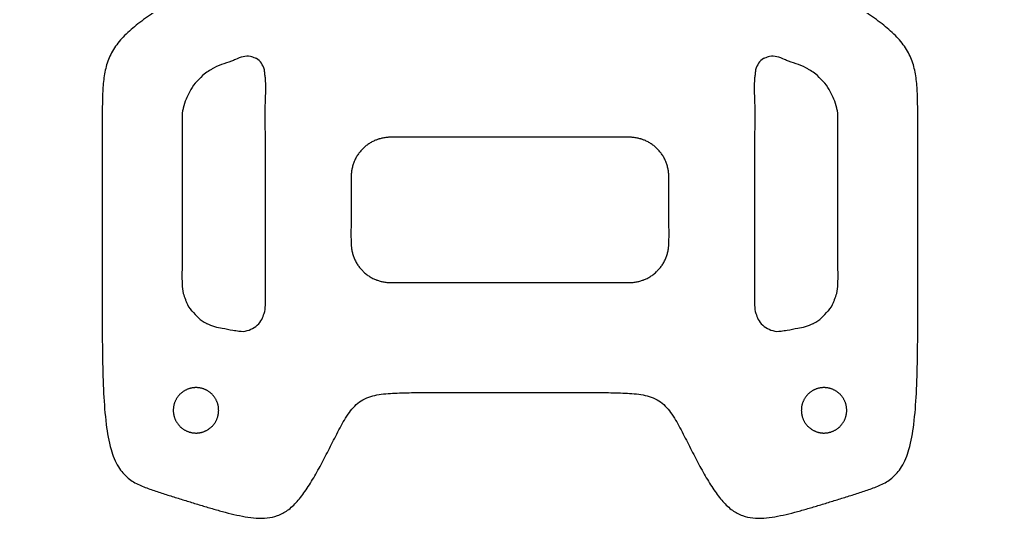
# Model space of a CAD drawing. Header units: millimetres. Extents: x -22 to 22, y -61 to 61.
# Drawn here: x -21.61 to 21.61, y -61.38 to -39.41 of the extents above; entities that cross this region are included whole.
import ezdxf

# ---------------------------------------------------------------- set-up
doc = ezdxf.new("R2010")
doc.units = ezdxf.units.MM
doc.layers.get('0').update_dxf_attribs({"linetype": 'CONTINUOUS'})

msp = doc.modelspace()

# ---------------------------------------------------------------- linework, layer by layer
for points, knots in [([(-12.402, 61.342), (-12.584, 61.345), (-12.857, 61.348), (-13.222, 61.353), (-13.495, 61.357), (-13.768, 61.359), (-14.043, 61.366), (-14.309, 61.358), (-14.828, 61.439), (-14.922, 60.496), (-15.384, 59.834), (-15.754, 59.021), (-16.145, 58.251), (-16.526, 57.476), (-16.883, 56.711), (-17.195, 55.96), (-17.44, 55.227), (-17.596, 54.512), (-17.68, 53.817), (-17.715, 53.137), (-17.725, 52.461), (-17.732, 51.784), (-17.737, 51.101), (-17.741, 50.411), (-17.743, 49.711), (-17.745, 49.002), (-17.747, 48.285), (-17.75, 47.561), (-17.756, 46.833), (-17.763, 46.112), (-17.801, 45.411), (-17.894, 44.752), (-18.075, 44.153), (-18.379, 43.643), (-18.766, 43.216), (-19.201, 42.844), (-19.656, 42.5), (-20.099, 42.16), (-20.513, 41.822), (-20.876, 41.483), (-21.17, 41.139), (-21.372, 40.782), (-21.492, 40.423), (-21.554, 40.064), (-21.583, 39.706), (-21.6, 39.347), (-21.608, 38.987), (-21.611, 38.624), (-21.611, 38.258), (-21.611, 37.89), (-21.608, 37.519), (-21.6, 37.147), (-21.583, 36.773), (-21.554, 36.397), (-21.492, 36.019), (-21.373, 35.64), (-21.172, 35.264), (-20.878, 34.903), (-20.514, 34.548), (-20.099, 34.194), (-19.655, 33.837), (-19.196, 33.473), (-18.755, 33.059), (-18.362, 32.553), (-18.059, 31.914), (-17.88, 31.138), (-17.78, 30.257), (-17.733, 29.297), (-17.711, 28.299), (-17.687, 27.298), (-17.624, 26.33), (-17.479, 25.429), (-17.21, 24.618), (-16.759, 23.945), (-16.184, 23.401), (-15.534, 22.941), (-14.844, 22.522), (-14.145, 22.104), (-13.457, 21.655), (-12.764, 21.111), (-12.259, 20.178), (-12.105, 18.903), (-12.053, 17.41), (-12.039, 15.791), (-12.041, 14.147), (-12.043, 12.514), (-12.044, 10.909), (-12.046, 9.338), (-12.048, 7.808), (-12.05, 6.321), (-12.053, 4.875), (-12.058, 3.467), (-12.067, 2.094), (-12.081, 0.766), (-12.14, -0.496), (-12.287, -1.66), (-12.569, -2.699), (-13.045, -3.573), (-13.656, -4.291), (-14.342, -4.901), (-15.057, -5.454), (-15.752, -5.991), (-16.399, -6.51), (-16.965, -7.004), (-17.421, -7.467), (-17.742, -7.909), (-17.938, -8.326), (-18.041, -8.72), (-18.087, -9.097), (-18.113, -9.464), (-18.127, -9.829), (-18.131, -10.194), (-18.131, -10.56), (-18.131, -10.929), (-18.127, -11.301), (-18.113, -11.676), (-18.086, -12.056), (-18.041, -12.446), (-17.94, -12.849), (-17.745, -13.27), (-17.424, -13.704), (-16.966, -14.145), (-16.4, -14.604), (-15.753, -15.079), (-15.058, -15.567), (-14.344, -16.066), (-13.66, -16.616), (-13.051, -17.262), (-12.572, -18.053), (-12.288, -18.997), (-12.14, -20.045), (-12.081, -21.172), (-12.067, -22.343), (-12.058, -23.532), (-12.053, -24.727), (-12.05, -25.924), (-12.048, -27.123), (-12.046, -28.321), (-12.044, -29.52), (-12.043, -30.719), (-12.041, -31.917), (-12.039, -33.108), (-12.055, -34.275), (-12.105, -35.37), (-12.302, -36.366), (-12.849, -37.121), (-13.542, -37.651), (-14.26, -38.145), (-14.993, -38.621), (-15.713, -39.093), (-16.388, -39.575), (-16.978, -40.08), (-17.449, -40.625), (-17.749, -41.236), (-17.901, -41.891), (-17.958, -42.59), (-17.969, -43.346), (-17.976, -44.172), (-17.979, -45.082), (-17.98, -46.092), (-17.98, -47.217), (-17.98, -48.461), (-17.979, -49.817), (-17.977, -51.267), (-17.971, -52.788), (-17.963, -54.332), (-17.923, -55.823), (-17.822, -57.161), (-17.643, -58.262), (-17.322, -59.085), (-16.867, -59.62), (-16.346, -59.925), (-15.812, -60.113), (-15.282, -60.29), (-14.753, -60.458), (-14.227, -60.62), (-13.704, -60.778), (-13.188, -60.935), (-12.677, -61.082), (-12.173, -61.211), (-11.677, -61.314), (-11.188, -61.381), (-10.705, -61.382), (-10.228, -61.28), (-9.77, -61.033), (-9.356, -60.631), (-8.967, -60.113), (-8.592, -59.501), (-8.227, -58.826), (-7.865, -58.115), (-7.495, -57.4), (-7.117, -56.718), (-6.593, -56.144), (-5.849, -55.909), (-5.063, -55.858), (-4.235, -55.838), (-3.392, -55.838), (-2.545, -55.838), (-1.697, -55.838), (-0.848, -55.838), (0, -55.838), (0.848, -55.838), (1.697, -55.838), (2.545, -55.838), (3.392, -55.838), (4.235, -55.838), (5.063, -55.858), (5.849, -55.909), (6.593, -56.144), (7.117, -56.718), (7.495, -57.4), (7.865, -58.115), (8.227, -58.826), (8.592, -59.501), (8.967, -60.113), (9.356, -60.631), (9.77, -61.033), (10.228, -61.28), (10.705, -61.382), (11.188, -61.381), (11.677, -61.314), (12.173, -61.211), (12.677, -61.082), (13.188, -60.935), (13.704, -60.778), (14.227, -60.62), (14.753, -60.458), (15.282, -60.29), (15.812, -60.113), (16.346, -59.925), (16.867, -59.62), (17.322, -59.085), (17.643, -58.262), (17.822, -57.161), (17.923, -55.823), (17.963, -54.332), (17.971, -52.788), (17.977, -51.267), (17.979, -49.817), (17.98, -48.461), (17.98, -47.217), (17.98, -46.092), (17.979, -45.082), (17.976, -44.172), (17.969, -43.346), (17.958, -42.59), (17.901, -41.891), (17.749, -41.236), (17.449, -40.625), (16.978, -40.08), (16.388, -39.575), (15.713, -39.093), (14.993, -38.621), (14.26, -38.145), (13.542, -37.651), (12.849, -37.121), (12.302, -36.366), (12.105, -35.37), (12.055, -34.275), (12.039, -33.108), (12.041, -31.917), (12.043, -30.719), (12.044, -29.52), (12.046, -28.321), (12.048, -27.123), (12.05, -25.924), (12.053, -24.727), (12.058, -23.532), (12.067, -22.343), (12.081, -21.172), (12.14, -20.045), (12.288, -18.997), (12.572, -18.053), (13.051, -17.262), (13.66, -16.616), (14.344, -16.066), (15.058, -15.567), (15.753, -15.079), (16.4, -14.604), (16.966, -14.145), (17.424, -13.704), (17.745, -13.27), (17.94, -12.849), (18.041, -12.446), (18.086, -12.056), (18.113, -11.676), (18.127, -11.301), (18.131, -10.929), (18.131, -10.56), (18.131, -10.194), (18.127, -9.829), (18.113, -9.464), (18.087, -9.097), (18.041, -8.72), (17.938, -8.326), (17.742, -7.909), (17.421, -7.467), (16.965, -7.004), (16.399, -6.51), (15.752, -5.991), (15.057, -5.454), (14.342, -4.901), (13.656, -4.291), (13.045, -3.573), (12.569, -2.699), (12.287, -1.66), (12.14, -0.496), (12.081, 0.766), (12.067, 2.094), (12.058, 3.467), (12.053, 4.875), (12.05, 6.321), (12.048, 7.808), (12.046, 9.338), (12.044, 10.909), (12.043, 12.514), (12.041, 14.147), (12.039, 15.791), (12.053, 17.41), (12.105, 18.903), (12.259, 20.178), (12.764, 21.111), (13.457, 21.655), (14.145, 22.104), (14.844, 22.522), (15.534, 22.941), (16.184, 23.401), (16.759, 23.945), (17.21, 24.618), (17.479, 25.429), (17.624, 26.33), (17.687, 27.298), (17.711, 28.299), (17.733, 29.297), (17.78, 30.257), (17.88, 31.138), (18.059, 31.914), (18.362, 32.553), (18.755, 33.059), (19.196, 33.473), (19.655, 33.837), (20.099, 34.194), (20.514, 34.548), (20.878, 34.903), (21.172, 35.264), (21.373, 35.64), (21.492, 36.019), (21.554, 36.397), (21.583, 36.773), (21.6, 37.147), (21.608, 37.519), (21.611, 37.89), (21.611, 38.258), (21.611, 38.624), (21.608, 38.987), (21.6, 39.347), (21.583, 39.706), (21.554, 40.064), (21.492, 40.423), (21.372, 40.782), (21.17, 41.139), (20.876, 41.483), (20.513, 41.822), (20.099, 42.16), (19.656, 42.5), (19.201, 42.844), (18.766, 43.216), (18.379, 43.643), (18.075, 44.153), (17.894, 44.752), (17.801, 45.411), (17.763, 46.112), (17.756, 46.833), (17.75, 47.561), (17.747, 48.285), (17.745, 49.002), (17.743, 49.711), (17.741, 50.411), (17.737, 51.101), (17.732, 51.784), (17.725, 52.461), (17.715, 53.137), (17.68, 53.817), (17.596, 54.512), (17.44, 55.227), (17.195, 55.96), (16.883, 56.711), (16.526, 57.476), (16.145, 58.251), (15.754, 59.021), (15.384, 59.834), (14.922, 60.496), (14.828, 61.439), (14.309, 61.358), (14.043, 61.366), (13.768, 61.359), (13.495, 61.357), (13.222, 61.353), (12.857, 61.348), (12.584, 61.345), (12.402, 61.342)], [0, 0, 0, 0, 0.054648, 0.081972, 0.109296, 0.13662, 0.163943, 0.191267, 0.218591, 0.305941, 0.393248, 0.480466, 0.567554, 0.654207, 0.739103, 0.820778, 0.898036, 0.970571, 1.039937, 1.107688, 1.174976, 1.242602, 1.310837, 1.379837, 1.449753, 1.52068, 1.59248, 1.664955, 1.737909, 1.81077, 1.881548, 1.948287, 2.010017, 2.067929, 2.124861, 2.182083, 2.239398, 2.295803, 2.349754, 2.399753, 2.444711, 2.484746, 2.521906, 2.557924, 2.593707, 2.629583, 2.665637, 2.70192, 2.738468, 2.775296, 2.812369, 2.849641, 2.887081, 2.924686, 2.962648, 3.001709, 3.043412, 3.089707, 3.140817, 3.195775, 3.253186, 3.311766, 3.371578, 3.4341, 3.502787, 3.581999, 3.671627, 3.768843, 3.87002, 3.9713, 4.069139, 4.16068, 4.244641, 4.323211, 4.401152, 4.480708, 4.561744, 4.643228, 4.725061, 4.80856, 4.904514, 5.033867, 5.189618, 5.353676, 5.519176, 5.682868, 5.843628, 6.000875, 6.15402, 6.302652, 6.447063, 6.587718, 6.725084, 6.858916, 6.986226, 7.103901, 7.210278, 7.307196, 7.399919, 7.49145, 7.582242, 7.671071, 7.75506, 7.831081, 7.896301, 7.949569, 7.994132, 8.03373, 8.071102, 8.107799, 8.144261, 8.180691, 8.217259, 8.254103, 8.291274, 8.328829, 8.366848, 8.405595, 8.446234, 8.49111, 8.543719, 8.607322, 8.681069, 8.76236, 8.84823, 8.935829, 9.02351, 9.111111, 9.201005, 9.298119, 9.404415, 9.518239, 9.636366, 9.755575, 9.875111, 9.994865, 10.114729, 10.234611, 10.354493, 10.474375, 10.594257, 10.713837, 10.831629, 10.944245, 11.043389, 11.130465, 11.216854, 11.304261, 11.39196, 11.478936, 11.56265, 11.640633, 11.711568, 11.777113, 11.842625, 11.912026, 11.987246, 12.069359, 12.159847, 12.260341, 12.372475, 12.497292, 12.633478, 12.77913, 12.93235, 13.089784, 13.242322, 13.379658, 13.492292, 13.576084, 13.641145, 13.6988, 13.754952, 13.810805, 13.866327, 13.921448, 13.976092, 14.030142, 14.083334, 14.135404, 14.186165, 14.235448, 14.283138, 14.330359, 14.380219, 14.437006, 14.502081, 14.574379, 14.651903, 14.732368, 14.813806, 14.893382, 14.966659, 15.039913, 15.120042, 15.203471, 15.288094, 15.37292, 15.457746, 15.542573, 15.627399, 15.712225, 15.797052, 15.881878, 15.966704, 16.051327, 16.134756, 16.214885, 16.288139, 16.361416, 16.440991, 16.52243, 16.602894, 16.680418, 16.752716, 16.817791, 16.874578, 16.924438, 16.971659, 17.019349, 17.068632, 17.119393, 17.171463, 17.224656, 17.278705, 17.33335, 17.38847, 17.443992, 17.499845, 17.555998, 17.613652, 17.678713, 17.762506, 17.875139, 18.012475, 18.165014, 18.322446, 18.475667, 18.621319, 18.757505, 18.882322, 18.994456, 19.09495, 19.185438, 19.26755, 19.342771, 19.412172, 19.477684, 19.543229, 19.614162, 19.692146, 19.77586, 19.862837, 19.950536, 20.037943, 20.124331, 20.211408, 20.310552, 20.423166, 20.54096, 20.66054, 20.780421, 20.900304, 21.020186, 21.140068, 21.259932, 21.379685, 21.499221, 21.61843, 21.736558, 21.850382, 21.956677, 22.053791, 22.143685, 22.231287, 22.318967, 22.406566, 22.492437, 22.573728, 22.647474, 22.711077, 22.763686, 22.808562, 22.849201, 22.887948, 22.925968, 22.963522, 23.000694, 23.037537, 23.074106, 23.110535, 23.146997, 23.183693, 23.221066, 23.260664, 23.305228, 23.358496, 23.423716, 23.499736, 23.583726, 23.672555, 23.763347, 23.854878, 23.9476, 24.044518, 24.150895, 24.26857, 24.395881, 24.529712, 24.667079, 24.807734, 24.952145, 25.100777, 25.253922, 25.411168, 25.571929, 25.735621, 25.901121, 26.065179, 26.220929, 26.350282, 26.446237, 26.529735, 26.611569, 26.693053, 26.774089, 26.853645, 26.931585, 27.010156, 27.094116, 27.185658, 27.283497, 27.384777, 27.485953, 27.58317, 27.672797, 27.752009, 27.820697, 27.883219, 27.943031, 28.001611, 28.059022, 28.113979, 28.165089, 28.211385, 28.253088, 28.292148, 28.33011, 28.367715, 28.405156, 28.442427, 28.4795, 28.516329, 28.552876, 28.589159, 28.625214, 28.661089, 28.696873, 28.73289, 28.770051, 28.810086, 28.855043, 28.905043, 28.958993, 29.015399, 29.072714, 29.129935, 29.186868, 29.24478, 29.30651, 29.373249, 29.444026, 29.516888, 29.589842, 29.662316, 29.734116, 29.805043, 29.87496, 29.943959, 30.012195, 30.07982, 30.147109, 30.214859, 30.284226, 30.356761, 30.434018, 30.515694, 30.60059, 30.687242, 30.774331, 30.861549, 30.948855, 31.036205, 31.063529, 31.090853, 31.118177, 31.145501, 31.172825, 31.200149, 31.254797, 31.254797, 31.254797, 31.254797]), ([(-14.45, -43.739), (-14.448, -43.601), (-14.445, -43.463), (-14.405, -43.332), (-14.404, -43.326), (-14.402, -43.321), (-14.4, -43.315), (-14.358, -43.179), (-14.328, -43.038), (-14.273, -42.907), (-14.231, -42.805), (-14.174, -42.71), (-14.123, -42.611), (-14.103, -42.572), (-14.084, -42.532), (-14.063, -42.493), (-13.991, -42.356), (-13.9, -42.226), (-13.79, -42.118), (-13.786, -42.114), (-13.782, -42.11), (-13.779, -42.107), (-13.676, -42.007), (-13.584, -41.894), (-13.471, -41.807), (-13.398, -41.75), (-13.316, -41.704), (-13.237, -41.653), (-13.201, -41.629), (-13.166, -41.605), (-13.129, -41.582), (-12.871, -41.42), (-12.566, -41.347), (-12.28, -41.238), (-12.22, -41.215), (-12.161, -41.191), (-12.103, -41.166), (-11.991, -41.119), (-11.88, -41.071), (-11.761, -41.042), (-11.656, -41.017), (-11.545, -41.005), (-11.442, -41.028), (-11.363, -41.045), (-11.289, -41.082), (-11.211, -41.109), (-11.197, -41.114), (-11.182, -41.118), (-11.168, -41.124), (-11.079, -41.16), (-11.014, -41.24), (-10.958, -41.324), (-10.897, -41.416), (-10.848, -41.511), (-10.826, -41.614), (-10.815, -41.67), (-10.811, -41.729), (-10.805, -41.786), (-10.798, -41.85), (-10.789, -41.912), (-10.781, -41.975), (-10.74, -42.329), (-10.769, -42.689), (-10.781, -43.048), (-10.797, -43.491), (-10.786, -43.933), (-10.781, -44.375), (-10.777, -44.854), (-10.78, -45.334), (-10.781, -45.813), (-10.783, -46.399), (-10.782, -46.985), (-10.781, -47.571), (-10.781, -47.776), (-10.781, -47.982), (-10.781, -48.187), (-10.782, -48.776), (-10.781, -49.364), (-10.781, -49.954), (-10.782, -50.154), (-10.782, -50.354), (-10.781, -50.553), (-10.781, -51.03), (-10.778, -51.5), (-10.781, -51.989), (-10.782, -52.116), (-10.783, -52.245), (-10.83, -52.36), (-10.838, -52.379), (-10.847, -52.397), (-10.856, -52.416), (-10.895, -52.504), (-10.925, -52.597), (-10.974, -52.679), (-11.03, -52.776), (-11.111, -52.859), (-11.201, -52.926), (-11.292, -52.993), (-11.392, -53.044), (-11.498, -53.083), (-11.609, -53.124), (-11.728, -53.153), (-11.844, -53.139), (-11.851, -53.139), (-11.858, -53.138), (-11.865, -53.137), (-11.891, -53.133), (-11.917, -53.13), (-11.943, -53.127), (-12.034, -53.115), (-12.125, -53.106), (-12.215, -53.092), (-12.371, -53.067), (-12.524, -53.028), (-12.68, -53.001), (-12.793, -52.981), (-12.908, -52.967), (-13.017, -52.935), (-13.14, -52.899), (-13.257, -52.839), (-13.377, -52.79), (-13.38, -52.789), (-13.384, -52.788), (-13.388, -52.786), (-13.518, -52.733), (-13.631, -52.644), (-13.734, -52.546), (-13.835, -52.449), (-13.925, -52.343), (-14.021, -52.242), (-14.024, -52.238), (-14.027, -52.235), (-14.03, -52.232), (-14.129, -52.126), (-14.206, -51.999), (-14.258, -51.864), (-14.275, -51.821), (-14.29, -51.776), (-14.306, -51.733), (-14.338, -51.645), (-14.376, -51.558), (-14.401, -51.468), (-14.437, -51.341), (-14.445, -51.206), (-14.45, -51.072), (-14.463, -50.724), (-14.453, -50.381), (-14.45, -50.037), (-14.448, -49.755), (-14.45, -49.471), (-14.45, -49.189), (-14.451, -48.951), (-14.451, -48.714), (-14.45, -48.477), (-14.45, -47.995), (-14.45, -47.512), (-14.45, -47.03), (-14.451, -46.586), (-14.451, -46.142), (-14.45, -45.698), (-14.45, -45.287), (-14.448, -44.876), (-14.45, -44.468), (-14.451, -44.226), (-14.454, -43.984), (-14.45, -43.739)], [0, 0, 0, 0, 0.040931, 0.040931, 0.040931, 0.042735, 0.042735, 0.042735, 0.085436, 0.085436, 0.085436, 0.118642, 0.118642, 0.118642, 0.13188, 0.13188, 0.13188, 0.178324, 0.178324, 0.178324, 0.179871, 0.179871, 0.179871, 0.222828, 0.222828, 0.222828, 0.25081, 0.25081, 0.25081, 0.263758, 0.263758, 0.263758, 0.355425, 0.355425, 0.355425, 0.374526, 0.374526, 0.374526, 0.410895, 0.410895, 0.410895, 0.442789, 0.442789, 0.442789, 0.467287, 0.467287, 0.467287, 0.471789, 0.471789, 0.471789, 0.500788, 0.500788, 0.500788, 0.532682, 0.532682, 0.532682, 0.550033, 0.550033, 0.550033, 0.569052, 0.569052, 0.569052, 0.676306, 0.676306, 0.676306, 0.809005, 0.809005, 0.809005, 0.952883, 0.952883, 0.952883, 1.12861, 1.12861, 1.12861, 1.190269, 1.190269, 1.190269, 1.366906, 1.366906, 1.366906, 1.426843, 1.426843, 1.426843, 1.570411, 1.570411, 1.570411, 1.607821, 1.607821, 1.607821, 1.614009, 1.614009, 1.614009, 1.642852, 1.642852, 1.642852, 1.676433, 1.676433, 1.676433, 1.710014, 1.710014, 1.710014, 1.745045, 1.745045, 1.745045, 1.747209, 1.747209, 1.747209, 1.755034, 1.755034, 1.755034, 1.782455, 1.782455, 1.782455, 1.829817, 1.829817, 1.829817, 1.864153, 1.864153, 1.864153, 1.902927, 1.902927, 1.902927, 1.904133, 1.904133, 1.904133, 1.946214, 1.946214, 1.946214, 1.988085, 1.988085, 1.988085, 1.98946, 1.98946, 1.98946, 2.032706, 2.032706, 2.032706, 2.04667, 2.04667, 2.04667, 2.074787, 2.074787, 2.074787, 2.114767, 2.114767, 2.114767, 2.218231, 2.218231, 2.218231, 2.303068, 2.303068, 2.303068, 2.374209, 2.374209, 2.374209, 2.51893, 2.51893, 2.51893, 2.65216, 2.65216, 2.65216, 2.775156, 2.775156, 2.775156, 2.848019, 2.848019, 2.848019, 2.848019]), ([(10.781, -41.975), (10.789, -41.912), (10.798, -41.85), (10.805, -41.786), (10.811, -41.729), (10.815, -41.67), (10.826, -41.614), (10.848, -41.511), (10.897, -41.416), (10.958, -41.324), (11.014, -41.24), (11.079, -41.16), (11.168, -41.124), (11.182, -41.118), (11.197, -41.114), (11.211, -41.109), (11.289, -41.082), (11.363, -41.045), (11.442, -41.028), (11.545, -41.005), (11.656, -41.017), (11.761, -41.042), (11.88, -41.071), (11.991, -41.119), (12.103, -41.166), (12.161, -41.191), (12.22, -41.215), (12.28, -41.238), (12.566, -41.347), (12.871, -41.42), (13.129, -41.582), (13.166, -41.605), (13.201, -41.629), (13.237, -41.653), (13.316, -41.704), (13.398, -41.75), (13.471, -41.807), (13.584, -41.894), (13.676, -42.007), (13.779, -42.107), (13.782, -42.11), (13.786, -42.114), (13.79, -42.118), (13.9, -42.226), (13.991, -42.356), (14.063, -42.493), (14.084, -42.532), (14.103, -42.572), (14.123, -42.611), (14.174, -42.71), (14.231, -42.805), (14.273, -42.907), (14.328, -43.038), (14.358, -43.179), (14.4, -43.315), (14.402, -43.321), (14.404, -43.326), (14.405, -43.332), (14.445, -43.463), (14.448, -43.601), (14.45, -43.739), (14.454, -43.984), (14.451, -44.226), (14.45, -44.468), (14.448, -44.876), (14.45, -45.287), (14.45, -45.698), (14.451, -46.142), (14.451, -46.586), (14.45, -47.03), (14.45, -47.512), (14.45, -47.995), (14.45, -48.477), (14.451, -48.714), (14.451, -48.951), (14.45, -49.189), (14.45, -49.471), (14.448, -49.755), (14.45, -50.037), (14.453, -50.381), (14.463, -50.724), (14.45, -51.072), (14.445, -51.206), (14.437, -51.341), (14.401, -51.468), (14.376, -51.558), (14.338, -51.645), (14.306, -51.733), (14.29, -51.776), (14.275, -51.821), (14.258, -51.864), (14.206, -51.999), (14.129, -52.126), (14.03, -52.232), (14.027, -52.235), (14.024, -52.238), (14.021, -52.242), (13.925, -52.343), (13.835, -52.449), (13.734, -52.546), (13.631, -52.644), (13.518, -52.733), (13.388, -52.786), (13.384, -52.788), (13.38, -52.789), (13.377, -52.79), (13.257, -52.839), (13.14, -52.899), (13.017, -52.935), (12.908, -52.967), (12.793, -52.981), (12.68, -53.001), (12.524, -53.028), (12.371, -53.067), (12.215, -53.092), (12.125, -53.106), (12.034, -53.115), (11.943, -53.127), (11.917, -53.13), (11.891, -53.133), (11.865, -53.137), (11.858, -53.138), (11.851, -53.139), (11.844, -53.139), (11.728, -53.153), (11.609, -53.124), (11.498, -53.083), (11.392, -53.044), (11.292, -52.993), (11.201, -52.926), (11.111, -52.859), (11.03, -52.776), (10.974, -52.679), (10.925, -52.597), (10.895, -52.504), (10.856, -52.416), (10.847, -52.397), (10.838, -52.379), (10.83, -52.36), (10.783, -52.245), (10.782, -52.116), (10.781, -51.989), (10.778, -51.5), (10.781, -51.03), (10.781, -50.553), (10.782, -50.354), (10.782, -50.154), (10.781, -49.954), (10.781, -49.364), (10.782, -48.776), (10.781, -48.187), (10.781, -47.982), (10.781, -47.776), (10.781, -47.571), (10.782, -46.985), (10.783, -46.399), (10.781, -45.813), (10.78, -45.334), (10.777, -44.854), (10.781, -44.375), (10.786, -43.933), (10.797, -43.491), (10.781, -43.048), (10.769, -42.689), (10.74, -42.329), (10.781, -41.975)], [0, 0, 0, 0, 0.019018, 0.019018, 0.019018, 0.03637, 0.03637, 0.03637, 0.068264, 0.068264, 0.068264, 0.097263, 0.097263, 0.097263, 0.101765, 0.101765, 0.101765, 0.126262, 0.126262, 0.126262, 0.158157, 0.158157, 0.158157, 0.194526, 0.194526, 0.194526, 0.213627, 0.213627, 0.213627, 0.305294, 0.305294, 0.305294, 0.318242, 0.318242, 0.318242, 0.346224, 0.346224, 0.346224, 0.389178, 0.389178, 0.389178, 0.390728, 0.390728, 0.390728, 0.437172, 0.437172, 0.437172, 0.45041, 0.45041, 0.45041, 0.483616, 0.483616, 0.483616, 0.526315, 0.526315, 0.526315, 0.528121, 0.528121, 0.528121, 0.569052, 0.569052, 0.569052, 0.641915, 0.641915, 0.641915, 0.764911, 0.764911, 0.764911, 0.898141, 0.898141, 0.898141, 1.042862, 1.042862, 1.042862, 1.114001, 1.114001, 1.114001, 1.19884, 1.19884, 1.19884, 1.302304, 1.302304, 1.302304, 1.342284, 1.342284, 1.342284, 1.370399, 1.370399, 1.370399, 1.384365, 1.384365, 1.384365, 1.427611, 1.427611, 1.427611, 1.428986, 1.428986, 1.428986, 1.470857, 1.470857, 1.470857, 1.512938, 1.512938, 1.512938, 1.514144, 1.514144, 1.514144, 1.552918, 1.552918, 1.552918, 1.587254, 1.587254, 1.587254, 1.634616, 1.634616, 1.634616, 1.662037, 1.662037, 1.662037, 1.66986, 1.66986, 1.66986, 1.672026, 1.672026, 1.672026, 1.707057, 1.707057, 1.707057, 1.740638, 1.740638, 1.740638, 1.774219, 1.774219, 1.774219, 1.80306, 1.80306, 1.80306, 1.80925, 1.80925, 1.80925, 1.84666, 1.84666, 1.84666, 1.990227, 1.990227, 1.990227, 2.050163, 2.050163, 2.050163, 2.2268, 2.2268, 2.2268, 2.28846, 2.28846, 2.28846, 2.464188, 2.464188, 2.464188, 2.608067, 2.608067, 2.608067, 2.740764, 2.740764, 2.740764, 2.848019, 2.848019, 2.848019, 2.848019]), ([(-7, -46.328), (-6.999, -46.271), (-6.997, -46.214), (-6.992, -46.158), (-6.986, -46.101), (-6.978, -46.045), (-6.967, -45.989), (-6.955, -45.933), (-6.941, -45.878), (-6.925, -45.824), (-6.909, -45.769), (-6.891, -45.715), (-6.868, -45.663), (-6.859, -45.644), (-6.85, -45.625), (-6.841, -45.606), (-6.825, -45.574), (-6.811, -45.541), (-6.795, -45.509), (-6.769, -45.458), (-6.739, -45.41), (-6.707, -45.363), (-6.675, -45.316), (-6.642, -45.27), (-6.606, -45.226), (-6.57, -45.182), (-6.531, -45.14), (-6.491, -45.099), (-6.451, -45.059), (-6.409, -45.021), (-6.365, -44.985), (-6.321, -44.949), (-6.275, -44.915), (-6.228, -44.883), (-6.181, -44.852), (-6.132, -44.823), (-6.082, -44.796), (-6.032, -44.769), (-5.98, -44.744), (-5.927, -44.723), (-5.887, -44.707), (-5.845, -44.693), (-5.804, -44.679), (-5.792, -44.674), (-5.779, -44.67), (-5.767, -44.665), (-5.713, -44.647), (-5.657, -44.635), (-5.602, -44.624), (-5.546, -44.613), (-5.489, -44.604), (-5.433, -44.599), (-5.376, -44.594), (-5.319, -44.592), (-5.263, -44.591), (-4.97, -44.584), (-4.677, -44.588), (-4.385, -44.591), (-3.903, -44.594), (-3.42, -44.592), (-2.938, -44.591), (-2.449, -44.59), (-1.961, -44.59), (-1.473, -44.591), (-0.996, -44.591), (-0.519, -44.591), (-0.042, -44.591), (-0.028, -44.591), (-0.014, -44.591), (0, -44.591), (0.014, -44.591), (0.028, -44.591), (0.042, -44.591), (0.519, -44.591), (0.996, -44.591), (1.473, -44.591), (1.961, -44.59), (2.449, -44.59), (2.938, -44.591), (3.42, -44.592), (3.903, -44.594), (4.385, -44.591), (4.677, -44.588), (4.97, -44.584), (5.263, -44.591), (5.319, -44.592), (5.376, -44.594), (5.433, -44.599), (5.489, -44.604), (5.546, -44.613), (5.602, -44.624), (5.657, -44.635), (5.713, -44.647), (5.767, -44.665), (5.779, -44.67), (5.792, -44.674), (5.804, -44.679), (5.845, -44.693), (5.887, -44.707), (5.927, -44.723), (5.98, -44.744), (6.032, -44.769), (6.082, -44.796), (6.132, -44.823), (6.181, -44.852), (6.228, -44.883), (6.275, -44.915), (6.321, -44.949), (6.365, -44.985), (6.409, -45.021), (6.451, -45.059), (6.491, -45.099), (6.531, -45.14), (6.57, -45.182), (6.606, -45.226), (6.642, -45.27), (6.675, -45.316), (6.707, -45.363), (6.739, -45.41), (6.769, -45.458), (6.795, -45.509), (6.811, -45.541), (6.825, -45.574), (6.841, -45.606), (6.85, -45.625), (6.859, -45.644), (6.868, -45.663), (6.891, -45.715), (6.909, -45.769), (6.925, -45.824), (6.941, -45.878), (6.955, -45.933), (6.967, -45.989), (6.978, -46.045), (6.986, -46.101), (6.992, -46.158), (6.997, -46.214), (6.999, -46.271), (7, -46.328), (7.001, -46.391), (7, -46.455), (7, -46.518), (6.999, -46.631), (7, -46.744), (7, -46.856), (7, -47.275), (6.995, -47.694), (7, -48.113), (7.005, -48.494), (7.018, -48.874), (7, -49.254), (6.998, -49.292), (6.996, -49.329), (6.994, -49.367), (6.994, -49.386), (6.993, -49.405), (6.992, -49.424), (6.988, -49.481), (6.978, -49.537), (6.967, -49.593), (6.955, -49.648), (6.942, -49.704), (6.925, -49.758), (6.909, -49.812), (6.89, -49.866), (6.868, -49.919), (6.846, -49.971), (6.822, -50.023), (6.795, -50.073), (6.768, -50.123), (6.739, -50.172), (6.707, -50.219), (6.676, -50.266), (6.641, -50.312), (6.606, -50.356), (6.57, -50.4), (6.533, -50.443), (6.491, -50.482), (6.477, -50.495), (6.463, -50.508), (6.448, -50.521), (6.421, -50.546), (6.393, -50.572), (6.365, -50.597), (6.322, -50.634), (6.275, -50.667), (6.228, -50.698), (6.18, -50.73), (6.131, -50.759), (6.082, -50.786), (6.032, -50.813), (5.981, -50.839), (5.927, -50.859), (5.919, -50.862), (5.91, -50.865), (5.902, -50.868), (5.857, -50.884), (5.812, -50.902), (5.767, -50.916), (5.713, -50.934), (5.657, -50.947), (5.602, -50.958), (5.546, -50.969), (5.489, -50.977), (5.433, -50.983), (5.376, -50.988), (5.319, -50.99), (5.263, -50.991), (5.086, -50.995), (4.909, -50.993), (4.733, -50.991), (4.349, -50.988), (3.966, -50.99), (3.583, -50.991), (3.191, -50.992), (2.8, -50.991), (2.408, -50.991), (2.009, -50.991), (1.61, -50.991), (1.211, -50.991), (0.807, -50.991), (0.404, -50.991), (0, -50.991), (-0.404, -50.991), (-0.807, -50.991), (-1.211, -50.991), (-1.61, -50.991), (-2.009, -50.991), (-2.408, -50.991), (-2.8, -50.991), (-3.191, -50.992), (-3.583, -50.991), (-3.966, -50.99), (-4.349, -50.988), (-4.733, -50.991), (-4.909, -50.993), (-5.086, -50.995), (-5.263, -50.991), (-5.319, -50.99), (-5.376, -50.988), (-5.433, -50.983), (-5.489, -50.977), (-5.546, -50.969), (-5.602, -50.958), (-5.657, -50.947), (-5.713, -50.934), (-5.767, -50.916), (-5.812, -50.902), (-5.857, -50.884), (-5.902, -50.868), (-5.91, -50.865), (-5.919, -50.862), (-5.927, -50.859), (-5.981, -50.839), (-6.032, -50.813), (-6.082, -50.786), (-6.131, -50.759), (-6.18, -50.73), (-6.228, -50.698), (-6.275, -50.667), (-6.322, -50.634), (-6.365, -50.597), (-6.393, -50.572), (-6.421, -50.546), (-6.449, -50.521), (-6.463, -50.508), (-6.477, -50.495), (-6.491, -50.482), (-6.533, -50.443), (-6.57, -50.4), (-6.606, -50.356), (-6.641, -50.312), (-6.676, -50.266), (-6.707, -50.219), (-6.739, -50.172), (-6.768, -50.123), (-6.795, -50.073), (-6.822, -50.023), (-6.846, -49.971), (-6.868, -49.919), (-6.89, -49.866), (-6.909, -49.812), (-6.925, -49.758), (-6.942, -49.704), (-6.955, -49.648), (-6.967, -49.593), (-6.978, -49.537), (-6.988, -49.481), (-6.992, -49.424), (-6.993, -49.405), (-6.994, -49.386), (-6.994, -49.367), (-6.996, -49.329), (-6.998, -49.292), (-7, -49.254), (-7.018, -48.874), (-7.005, -48.494), (-7, -48.113), (-6.995, -47.694), (-7, -47.275), (-7, -46.856), (-7, -46.744), (-6.999, -46.631), (-7, -46.518), (-7, -46.455), (-7.001, -46.391), (-7, -46.328)], [0, 0, 0, 0, 0.017051, 0.017051, 0.017051, 0.034101, 0.034101, 0.034101, 0.051153, 0.051153, 0.051153, 0.068203, 0.068203, 0.068203, 0.074516, 0.074516, 0.074516, 0.085253, 0.085253, 0.085253, 0.102303, 0.102303, 0.102303, 0.119354, 0.119354, 0.119354, 0.136405, 0.136405, 0.136405, 0.153456, 0.153456, 0.153456, 0.170506, 0.170506, 0.170506, 0.187557, 0.187557, 0.187557, 0.204607, 0.204607, 0.204607, 0.217734, 0.217734, 0.217734, 0.221658, 0.221658, 0.221658, 0.238708, 0.238708, 0.238708, 0.255759, 0.255759, 0.255759, 0.272809, 0.272809, 0.272809, 0.36056, 0.36056, 0.36056, 0.50531, 0.50531, 0.50531, 0.651726, 0.651726, 0.651726, 0.794825, 0.794825, 0.794825, 0.799064, 0.799064, 0.799064, 0.803305, 0.803305, 0.803305, 0.946402, 0.946402, 0.946402, 1.092818, 1.092818, 1.092818, 1.237567, 1.237567, 1.237567, 1.325318, 1.325318, 1.325318, 1.342369, 1.342369, 1.342369, 1.359419, 1.359419, 1.359419, 1.37647, 1.37647, 1.37647, 1.380393, 1.380393, 1.380393, 1.393521, 1.393521, 1.393521, 1.410571, 1.410571, 1.410571, 1.427621, 1.427621, 1.427621, 1.444671, 1.444671, 1.444671, 1.461722, 1.461722, 1.461722, 1.478773, 1.478773, 1.478773, 1.495824, 1.495824, 1.495824, 1.512874, 1.512874, 1.512874, 1.523611, 1.523611, 1.523611, 1.529924, 1.529924, 1.529924, 1.546975, 1.546975, 1.546975, 1.564026, 1.564026, 1.564026, 1.581076, 1.581076, 1.581076, 1.598127, 1.598127, 1.598127, 1.617124, 1.617124, 1.617124, 1.650953, 1.650953, 1.650953, 1.776667, 1.776667, 1.776667, 1.890696, 1.890696, 1.890696, 1.902081, 1.902081, 1.902081, 1.907747, 1.907747, 1.907747, 1.924799, 1.924799, 1.924799, 1.941849, 1.941849, 1.941849, 1.958899, 1.958899, 1.958899, 1.975949, 1.975949, 1.975949, 1.993001, 1.993001, 1.993001, 2.010051, 2.010051, 2.010051, 2.027102, 2.027102, 2.027102, 2.032853, 2.032853, 2.032853, 2.044152, 2.044152, 2.044152, 2.061202, 2.061202, 2.061202, 2.078253, 2.078253, 2.078253, 2.095304, 2.095304, 2.095304, 2.098034, 2.098034, 2.098034, 2.112355, 2.112355, 2.112355, 2.129405, 2.129405, 2.129405, 2.146456, 2.146456, 2.146456, 2.163506, 2.163506, 2.163506, 2.216476, 2.216476, 2.216476, 2.331504, 2.331504, 2.331504, 2.44895, 2.44895, 2.44895, 2.568642, 2.568642, 2.568642, 2.689761, 2.689761, 2.689761, 2.810879, 2.810879, 2.810879, 2.930571, 2.930571, 2.930571, 3.048017, 3.048017, 3.048017, 3.163045, 3.163045, 3.163045, 3.216015, 3.216015, 3.216015, 3.233065, 3.233065, 3.233065, 3.250116, 3.250116, 3.250116, 3.267166, 3.267166, 3.267166, 3.281487, 3.281487, 3.281487, 3.284217, 3.284217, 3.284217, 3.301268, 3.301268, 3.301268, 3.318319, 3.318319, 3.318319, 3.335369, 3.335369, 3.335369, 3.346669, 3.346669, 3.346669, 3.352419, 3.352419, 3.352419, 3.36947, 3.36947, 3.36947, 3.38652, 3.38652, 3.38652, 3.403572, 3.403572, 3.403572, 3.420622, 3.420622, 3.420622, 3.437672, 3.437672, 3.437672, 3.454722, 3.454722, 3.454722, 3.471774, 3.471774, 3.471774, 3.477442, 3.477442, 3.477442, 3.488825, 3.488825, 3.488825, 3.602854, 3.602854, 3.602854, 3.728568, 3.728568, 3.728568, 3.762395, 3.762395, 3.762395, 3.781394, 3.781394, 3.781394, 3.781394]), ([(-14.839, -56.642), (-14.839, -56.625), (-14.839, -56.609), (-14.839, -56.592), (-14.838, -56.576), (-14.837, -56.56), (-14.836, -56.543), (-14.835, -56.527), (-14.833, -56.511), (-14.831, -56.495), (-14.829, -56.478), (-14.827, -56.462), (-14.824, -56.446), (-14.821, -56.43), (-14.818, -56.414), (-14.814, -56.398), (-14.81, -56.382), (-14.806, -56.366), (-14.802, -56.35), (-14.797, -56.335), (-14.793, -56.319), (-14.787, -56.303), (-14.782, -56.288), (-14.777, -56.272), (-14.771, -56.257), (-14.765, -56.242), (-14.758, -56.227), (-14.752, -56.212), (-14.745, -56.197), (-14.738, -56.182), (-14.731, -56.168), (-14.723, -56.153), (-14.715, -56.139), (-14.707, -56.124), (-14.699, -56.11), (-14.691, -56.096), (-14.682, -56.082), (-14.673, -56.069), (-14.664, -56.055), (-14.654, -56.042), (-14.645, -56.028), (-14.635, -56.015), (-14.625, -56.002), (-14.615, -55.99), (-14.605, -55.977), (-14.594, -55.965), (-14.583, -55.952), (-14.572, -55.94), (-14.561, -55.928), (-14.549, -55.916), (-14.538, -55.905), (-14.526, -55.894), (-14.514, -55.882), (-14.502, -55.872), (-14.489, -55.861), (-14.477, -55.85), (-14.464, -55.84), (-14.451, -55.83), (-14.438, -55.82), (-14.425, -55.81), (-14.412, -55.801), (-14.402, -55.794), (-14.392, -55.787), (-14.381, -55.781), (-14.378, -55.778), (-14.374, -55.776), (-14.371, -55.774), (-14.357, -55.765), (-14.343, -55.757), (-14.329, -55.749), (-14.314, -55.741), (-14.3, -55.733), (-14.285, -55.726), (-14.271, -55.718), (-14.256, -55.711), (-14.241, -55.705), (-14.226, -55.698), (-14.211, -55.692), (-14.195, -55.686), (-14.18, -55.68), (-14.165, -55.675), (-14.149, -55.67), (-14.133, -55.665), (-14.118, -55.66), (-14.102, -55.656), (-14.086, -55.651), (-14.07, -55.647), (-14.054, -55.644), (-14.038, -55.64), (-14.022, -55.637), (-14.006, -55.635), (-13.99, -55.632), (-13.974, -55.629), (-13.957, -55.628), (-13.941, -55.626), (-13.925, -55.624), (-13.909, -55.623), (-13.892, -55.622), (-13.876, -55.621), (-13.86, -55.621), (-13.843, -55.62), (-13.827, -55.62), (-13.81, -55.621), (-13.794, -55.621), (-13.778, -55.622), (-13.761, -55.623), (-13.756, -55.624), (-13.75, -55.625), (-13.744, -55.625), (-13.734, -55.626), (-13.723, -55.627), (-13.713, -55.628), (-13.696, -55.63), (-13.68, -55.633), (-13.664, -55.636), (-13.648, -55.639), (-13.632, -55.642), (-13.616, -55.646), (-13.6, -55.649), (-13.584, -55.653), (-13.568, -55.658), (-13.553, -55.662), (-13.537, -55.667), (-13.521, -55.672), (-13.506, -55.677), (-13.491, -55.683), (-13.475, -55.689), (-13.46, -55.695), (-13.445, -55.701), (-13.43, -55.708), (-13.415, -55.715), (-13.4, -55.722), (-13.386, -55.729), (-13.371, -55.736), (-13.357, -55.744), (-13.342, -55.752), (-13.328, -55.76), (-13.314, -55.769), (-13.3, -55.778), (-13.287, -55.787), (-13.273, -55.796), (-13.26, -55.805), (-13.246, -55.815), (-13.233, -55.824), (-13.22, -55.835), (-13.208, -55.845), (-13.195, -55.855), (-13.183, -55.866), (-13.17, -55.877), (-13.158, -55.887), (-13.146, -55.899), (-13.135, -55.911), (-13.123, -55.922), (-13.112, -55.934), (-13.1, -55.946), (-13.09, -55.958), (-13.079, -55.97), (-13.068, -55.983), (-13.058, -55.995), (-13.048, -56.008), (-13.038, -56.021), (-13.028, -56.035), (-13.019, -56.048), (-13.009, -56.061), (-13, -56.075), (-12.992, -56.089), (-12.983, -56.103), (-12.975, -56.117), (-12.967, -56.131), (-12.959, -56.145), (-12.951, -56.16), (-12.944, -56.174), (-12.936, -56.189), (-12.929, -56.204), (-12.923, -56.219), (-12.916, -56.234), (-12.91, -56.249), (-12.904, -56.264), (-12.898, -56.28), (-12.893, -56.295), (-12.888, -56.311), (-12.883, -56.326), (-12.878, -56.342), (-12.874, -56.358), (-12.869, -56.373), (-12.866, -56.389), (-12.862, -56.405), (-12.858, -56.421), (-12.855, -56.437), (-12.853, -56.454), (-12.85, -56.47), (-12.848, -56.486), (-12.846, -56.502), (-12.844, -56.518), (-12.842, -56.535), (-12.841, -56.551), (-12.84, -56.567), (-12.839, -56.584), (-12.839, -56.6), (-12.838, -56.616), (-12.838, -56.633), (-12.839, -56.649), (-12.839, -56.666), (-12.84, -56.682), (-12.842, -56.698), (-12.843, -56.715), (-12.844, -56.731), (-12.847, -56.747), (-12.849, -56.763), (-12.851, -56.779), (-12.854, -56.796), (-12.857, -56.812), (-12.86, -56.828), (-12.864, -56.844), (-12.867, -56.86), (-12.871, -56.876), (-12.876, -56.891), (-12.88, -56.907), (-12.885, -56.923), (-12.89, -56.938), (-12.895, -56.954), (-12.901, -56.969), (-12.907, -56.984), (-12.913, -57), (-12.919, -57.015), (-12.926, -57.03), (-12.933, -57.045), (-12.94, -57.059), (-12.947, -57.074), (-12.954, -57.089), (-12.962, -57.103), (-12.97, -57.117), (-12.978, -57.131), (-12.987, -57.145), (-12.996, -57.159), (-13.005, -57.173), (-13.014, -57.187), (-13.023, -57.2), (-13.033, -57.213), (-13.042, -57.226), (-13.053, -57.239), (-13.063, -57.252), (-13.073, -57.265), (-13.084, -57.277), (-13.095, -57.289), (-13.106, -57.302), (-13.117, -57.313), (-13.128, -57.325), (-13.14, -57.337), (-13.152, -57.348), (-13.164, -57.359), (-13.176, -57.37), (-13.188, -57.381), (-13.201, -57.391), (-13.214, -57.402), (-13.226, -57.412), (-13.239, -57.422), (-13.252, -57.432), (-13.266, -57.441), (-13.271, -57.444), (-13.277, -57.448), (-13.282, -57.452), (-13.29, -57.457), (-13.299, -57.463), (-13.307, -57.468), (-13.319, -57.476), (-13.332, -57.483), (-13.344, -57.49), (-13.36, -57.499), (-13.376, -57.508), (-13.392, -57.516), (-13.407, -57.523), (-13.422, -57.53), (-13.437, -57.537), (-13.452, -57.543), (-13.467, -57.55), (-13.482, -57.555), (-13.498, -57.561), (-13.513, -57.567), (-13.529, -57.572), (-13.544, -57.577), (-13.56, -57.582), (-13.576, -57.586), (-13.592, -57.59), (-13.607, -57.594), (-13.623, -57.598), (-13.639, -57.601), (-13.655, -57.604), (-13.672, -57.607), (-13.688, -57.61), (-13.704, -57.612), (-13.72, -57.614), (-13.736, -57.616), (-13.753, -57.618), (-13.769, -57.619), (-13.785, -57.62), (-13.802, -57.621), (-13.818, -57.621), (-13.834, -57.621), (-13.851, -57.621), (-13.867, -57.621), (-13.884, -57.62), (-13.9, -57.62), (-13.916, -57.618), (-13.927, -57.617), (-13.938, -57.616), (-13.95, -57.615), (-13.955, -57.614), (-13.96, -57.614), (-13.965, -57.613), (-13.981, -57.611), (-13.998, -57.609), (-14.014, -57.606), (-14.03, -57.603), (-14.046, -57.6), (-14.062, -57.596), (-14.078, -57.592), (-14.094, -57.588), (-14.109, -57.584), (-14.125, -57.579), (-14.141, -57.575), (-14.156, -57.569), (-14.172, -57.564), (-14.187, -57.559), (-14.202, -57.553), (-14.218, -57.547), (-14.233, -57.54), (-14.248, -57.534), (-14.263, -57.527), (-14.277, -57.52), (-14.292, -57.513), (-14.307, -57.505), (-14.321, -57.497), (-14.335, -57.489), (-14.349, -57.481), (-14.363, -57.473), (-14.377, -57.464), (-14.391, -57.455), (-14.405, -57.446), (-14.418, -57.436), (-14.431, -57.427), (-14.444, -57.417), (-14.457, -57.407), (-14.47, -57.397), (-14.483, -57.387), (-14.495, -57.376), (-14.502, -57.37), (-14.508, -57.364), (-14.515, -57.358), (-14.52, -57.353), (-14.526, -57.348), (-14.531, -57.343), (-14.543, -57.331), (-14.555, -57.32), (-14.566, -57.308), (-14.577, -57.296), (-14.588, -57.284), (-14.599, -57.271), (-14.609, -57.259), (-14.62, -57.246), (-14.63, -57.233), (-14.64, -57.22), (-14.649, -57.207), (-14.659, -57.194), (-14.668, -57.18), (-14.677, -57.167), (-14.686, -57.153), (-14.695, -57.139), (-14.703, -57.125), (-14.711, -57.111), (-14.719, -57.096), (-14.727, -57.082), (-14.734, -57.067), (-14.741, -57.052), (-14.748, -57.038), (-14.755, -57.023), (-14.761, -57.008), (-14.768, -56.993), (-14.773, -56.977), (-14.779, -56.962), (-14.785, -56.947), (-14.79, -56.931), (-14.795, -56.915), (-14.8, -56.9), (-14.804, -56.884), (-14.808, -56.868), (-14.812, -56.852), (-14.816, -56.836), (-14.819, -56.82), (-14.822, -56.804), (-14.825, -56.788), (-14.828, -56.772), (-14.83, -56.756), (-14.832, -56.739), (-14.834, -56.723), (-14.836, -56.707), (-14.837, -56.691), (-14.838, -56.674), (-14.839, -56.658), (-14.839, -56.642)], [0, 0, 0, 0, 0.0049105, 0.0049105, 0.0049105, 0.0098202, 0.0098202, 0.0098202, 0.01473, 0.01473, 0.01473, 0.0196396, 0.0196396, 0.0196396, 0.0245504, 0.0245504, 0.0245504, 0.0294595, 0.0294595, 0.0294595, 0.0343685, 0.0343685, 0.0343685, 0.0392795, 0.0392795, 0.0392795, 0.0441889, 0.0441889, 0.0441889, 0.0490995, 0.0490995, 0.0490995, 0.0540093, 0.0540093, 0.0540093, 0.0589186, 0.0589186, 0.0589186, 0.0638278, 0.0638278, 0.0638278, 0.0687373, 0.0687373, 0.0687373, 0.0736476, 0.0736476, 0.0736476, 0.0785575, 0.0785575, 0.0785575, 0.0834666, 0.0834666, 0.0834666, 0.0883767, 0.0883767, 0.0883767, 0.0932868, 0.0932868, 0.0932868, 0.0981956, 0.0981956, 0.0981956, 0.101824, 0.101824, 0.101824, 0.103106, 0.103106, 0.103106, 0.108016, 0.108016, 0.108016, 0.1129259, 0.1129259, 0.1129259, 0.1178352, 0.1178352, 0.1178352, 0.1227451, 0.1227451, 0.1227451, 0.1276551, 0.1276551, 0.1276551, 0.1325652, 0.1325652, 0.1325652, 0.1374747, 0.1374747, 0.1374747, 0.1423845, 0.1423845, 0.1423845, 0.1472944, 0.1472944, 0.1472944, 0.1522042, 0.1522042, 0.1522042, 0.1571138, 0.1571138, 0.1571138, 0.1620237, 0.1620237, 0.1620237, 0.1669334, 0.1669334, 0.1669334, 0.1686828, 0.1686828, 0.1686828, 0.1718434, 0.1718434, 0.1718434, 0.176753, 0.176753, 0.176753, 0.1816627, 0.1816627, 0.1816627, 0.1865726, 0.1865726, 0.1865726, 0.1914824, 0.1914824, 0.1914824, 0.1963926, 0.1963926, 0.1963926, 0.201302, 0.201302, 0.201302, 0.2062118, 0.2062118, 0.2062118, 0.2111218, 0.2111218, 0.2111218, 0.216032, 0.216032, 0.216032, 0.2209416, 0.2209416, 0.2209416, 0.2258508, 0.2258508, 0.2258508, 0.2307611, 0.2307611, 0.2307611, 0.2356709, 0.2356709, 0.2356709, 0.2405805, 0.2405805, 0.2405805, 0.2454891, 0.2454891, 0.2454891, 0.2503998, 0.2503998, 0.2503998, 0.2553098, 0.2553098, 0.2553098, 0.2602195, 0.2602195, 0.2602195, 0.2651289, 0.2651289, 0.2651289, 0.2700396, 0.2700396, 0.2700396, 0.274949, 0.274949, 0.274949, 0.2798597, 0.2798597, 0.2798597, 0.2847687, 0.2847687, 0.2847687, 0.2896787, 0.2896787, 0.2896787, 0.2945883, 0.2945883, 0.2945883, 0.2994979, 0.2994979, 0.2994979, 0.3044064, 0.3044064, 0.3044064, 0.3093172, 0.3093172, 0.3093172, 0.3142265, 0.3142265, 0.3142265, 0.319137, 0.319137, 0.319137, 0.3240462, 0.3240462, 0.3240462, 0.328956, 0.328956, 0.328956, 0.3338661, 0.3338661, 0.3338661, 0.338775, 0.338775, 0.338775, 0.343686, 0.343686, 0.343686, 0.348595, 0.348595, 0.348595, 0.3535055, 0.3535055, 0.3535055, 0.3584155, 0.3584155, 0.3584155, 0.363326, 0.363326, 0.363326, 0.3682357, 0.3682357, 0.3682357, 0.3731434, 0.3731434, 0.3731434, 0.3780538, 0.3780538, 0.3780538, 0.3829636, 0.3829636, 0.3829636, 0.387874, 0.387874, 0.387874, 0.3927838, 0.3927838, 0.3927838, 0.3976931, 0.3976931, 0.3976931, 0.4026028, 0.4026028, 0.4026028, 0.4075132, 0.4075132, 0.4075132, 0.412422, 0.412422, 0.412422, 0.4143714, 0.4143714, 0.4143714, 0.4173324, 0.4173324, 0.4173324, 0.4216422, 0.4216422, 0.4216422, 0.4271524, 0.4271524, 0.4271524, 0.4320615, 0.4320615, 0.4320615, 0.4369712, 0.4369712, 0.4369712, 0.4418811, 0.4418811, 0.4418811, 0.4467909, 0.4467909, 0.4467909, 0.4517008, 0.4517008, 0.4517008, 0.4566102, 0.4566102, 0.4566102, 0.4615201, 0.4615201, 0.4615201, 0.4664298, 0.4664298, 0.4664298, 0.4713396, 0.4713396, 0.4713396, 0.4762495, 0.4762495, 0.4762495, 0.4811595, 0.4811595, 0.4811595, 0.4845057, 0.4845057, 0.4845057, 0.4860691, 0.4860691, 0.4860691, 0.4909789, 0.4909789, 0.4909789, 0.4958883, 0.4958883, 0.4958883, 0.5007984, 0.5007984, 0.5007984, 0.505708, 0.505708, 0.505708, 0.5106183, 0.5106183, 0.5106183, 0.5155276, 0.5155276, 0.5155276, 0.5204383, 0.5204383, 0.5204383, 0.5253472, 0.5253472, 0.5253472, 0.5302574, 0.5302574, 0.5302574, 0.5351674, 0.5351674, 0.5351674, 0.5400765, 0.5400765, 0.5400765, 0.5449866, 0.5449866, 0.5449866, 0.5476208, 0.5476208, 0.5476208, 0.5498964, 0.5498964, 0.5498964, 0.5548062, 0.5548062, 0.5548062, 0.5597166, 0.5597166, 0.5597166, 0.5646252, 0.5646252, 0.5646252, 0.5695355, 0.5695355, 0.5695355, 0.5744448, 0.5744448, 0.5744448, 0.5793542, 0.5793542, 0.5793542, 0.5842648, 0.5842648, 0.5842648, 0.5891748, 0.5891748, 0.5891748, 0.5940851, 0.5940851, 0.5940851, 0.598994, 0.598994, 0.598994, 0.6039045, 0.6039045, 0.6039045, 0.6088136, 0.6088136, 0.6088136, 0.6137232, 0.6137232, 0.6137232, 0.6186336, 0.6186336, 0.6186336, 0.623543, 0.623543, 0.623543, 0.6284518, 0.6284518, 0.6284518, 0.6284518]), ([(12.839, -56.6), (12.839, -56.584), (12.84, -56.567), (12.841, -56.551), (12.842, -56.535), (12.844, -56.518), (12.846, -56.502), (12.848, -56.486), (12.85, -56.47), (12.853, -56.454), (12.855, -56.437), (12.858, -56.421), (12.862, -56.405), (12.866, -56.389), (12.869, -56.373), (12.874, -56.358), (12.878, -56.342), (12.883, -56.326), (12.888, -56.311), (12.893, -56.295), (12.898, -56.28), (12.904, -56.264), (12.91, -56.249), (12.916, -56.234), (12.923, -56.219), (12.929, -56.204), (12.936, -56.189), (12.944, -56.174), (12.951, -56.16), (12.959, -56.145), (12.967, -56.131), (12.975, -56.117), (12.983, -56.103), (12.992, -56.089), (13, -56.075), (13.009, -56.061), (13.019, -56.048), (13.028, -56.035), (13.038, -56.021), (13.048, -56.008), (13.058, -55.995), (13.068, -55.983), (13.079, -55.97), (13.09, -55.958), (13.1, -55.946), (13.112, -55.934), (13.122, -55.923), (13.133, -55.912), (13.144, -55.902), (13.156, -55.889), (13.169, -55.877), (13.183, -55.866), (13.195, -55.855), (13.208, -55.845), (13.22, -55.835), (13.233, -55.824), (13.246, -55.815), (13.26, -55.805), (13.273, -55.796), (13.287, -55.787), (13.3, -55.778), (13.314, -55.769), (13.328, -55.76), (13.342, -55.752), (13.357, -55.744), (13.371, -55.736), (13.386, -55.729), (13.4, -55.722), (13.415, -55.715), (13.43, -55.708), (13.445, -55.701), (13.46, -55.695), (13.475, -55.689), (13.491, -55.683), (13.506, -55.677), (13.521, -55.672), (13.537, -55.667), (13.553, -55.662), (13.568, -55.658), (13.584, -55.653), (13.6, -55.649), (13.616, -55.646), (13.632, -55.642), (13.648, -55.639), (13.664, -55.636), (13.68, -55.633), (13.696, -55.63), (13.713, -55.628), (13.723, -55.627), (13.734, -55.626), (13.744, -55.625), (13.75, -55.625), (13.756, -55.624), (13.761, -55.623), (13.778, -55.622), (13.794, -55.621), (13.81, -55.621), (13.827, -55.62), (13.843, -55.62), (13.86, -55.621), (13.876, -55.621), (13.892, -55.622), (13.909, -55.623), (13.925, -55.624), (13.941, -55.626), (13.957, -55.628), (13.974, -55.629), (13.99, -55.632), (14.006, -55.635), (14.022, -55.637), (14.038, -55.64), (14.054, -55.644), (14.07, -55.647), (14.086, -55.651), (14.102, -55.656), (14.118, -55.66), (14.133, -55.665), (14.149, -55.67), (14.165, -55.675), (14.18, -55.68), (14.195, -55.686), (14.211, -55.692), (14.226, -55.698), (14.241, -55.705), (14.256, -55.711), (14.271, -55.718), (14.285, -55.726), (14.3, -55.733), (14.314, -55.741), (14.329, -55.749), (14.343, -55.757), (14.357, -55.765), (14.371, -55.774), (14.374, -55.776), (14.378, -55.778), (14.381, -55.781), (14.392, -55.787), (14.402, -55.794), (14.412, -55.801), (14.425, -55.81), (14.438, -55.82), (14.451, -55.83), (14.464, -55.84), (14.477, -55.85), (14.489, -55.861), (14.502, -55.872), (14.514, -55.882), (14.526, -55.894), (14.538, -55.905), (14.549, -55.916), (14.561, -55.928), (14.572, -55.94), (14.583, -55.952), (14.594, -55.965), (14.605, -55.977), (14.615, -55.99), (14.625, -56.002), (14.635, -56.015), (14.645, -56.028), (14.654, -56.042), (14.664, -56.055), (14.673, -56.069), (14.682, -56.082), (14.691, -56.096), (14.699, -56.11), (14.707, -56.124), (14.715, -56.139), (14.723, -56.153), (14.731, -56.168), (14.738, -56.182), (14.745, -56.197), (14.752, -56.212), (14.758, -56.227), (14.765, -56.242), (14.771, -56.257), (14.777, -56.272), (14.782, -56.288), (14.787, -56.303), (14.793, -56.319), (14.797, -56.335), (14.802, -56.35), (14.806, -56.366), (14.81, -56.382), (14.814, -56.398), (14.818, -56.414), (14.821, -56.43), (14.824, -56.446), (14.827, -56.462), (14.829, -56.478), (14.831, -56.495), (14.833, -56.511), (14.835, -56.527), (14.836, -56.543), (14.837, -56.56), (14.838, -56.576), (14.839, -56.592), (14.839, -56.609), (14.839, -56.625), (14.839, -56.642), (14.839, -56.658), (14.838, -56.674), (14.837, -56.691), (14.836, -56.707), (14.834, -56.723), (14.832, -56.739), (14.83, -56.756), (14.828, -56.772), (14.825, -56.788), (14.822, -56.803), (14.819, -56.817), (14.817, -56.832), (14.813, -56.849), (14.809, -56.867), (14.804, -56.884), (14.8, -56.9), (14.795, -56.915), (14.79, -56.931), (14.785, -56.947), (14.779, -56.962), (14.773, -56.977), (14.768, -56.993), (14.761, -57.008), (14.755, -57.023), (14.748, -57.038), (14.741, -57.052), (14.734, -57.067), (14.727, -57.082), (14.719, -57.096), (14.711, -57.111), (14.703, -57.125), (14.695, -57.139), (14.686, -57.153), (14.677, -57.167), (14.668, -57.18), (14.659, -57.194), (14.649, -57.207), (14.64, -57.22), (14.63, -57.233), (14.62, -57.246), (14.609, -57.259), (14.599, -57.271), (14.588, -57.284), (14.577, -57.296), (14.566, -57.308), (14.555, -57.32), (14.543, -57.331), (14.531, -57.343), (14.526, -57.348), (14.52, -57.353), (14.515, -57.358), (14.508, -57.364), (14.502, -57.37), (14.495, -57.376), (14.483, -57.387), (14.47, -57.397), (14.457, -57.407), (14.444, -57.417), (14.431, -57.427), (14.418, -57.436), (14.405, -57.446), (14.391, -57.455), (14.377, -57.464), (14.363, -57.473), (14.349, -57.481), (14.335, -57.489), (14.321, -57.497), (14.307, -57.505), (14.292, -57.513), (14.277, -57.52), (14.263, -57.527), (14.248, -57.534), (14.233, -57.54), (14.218, -57.547), (14.202, -57.553), (14.187, -57.559), (14.172, -57.564), (14.156, -57.569), (14.141, -57.575), (14.125, -57.579), (14.109, -57.584), (14.094, -57.588), (14.078, -57.592), (14.062, -57.596), (14.046, -57.6), (14.03, -57.603), (14.014, -57.606), (13.998, -57.609), (13.981, -57.611), (13.965, -57.613), (13.96, -57.614), (13.955, -57.614), (13.95, -57.615), (13.938, -57.616), (13.927, -57.617), (13.916, -57.618), (13.9, -57.62), (13.884, -57.62), (13.867, -57.621), (13.851, -57.621), (13.834, -57.621), (13.818, -57.621), (13.802, -57.621), (13.785, -57.62), (13.769, -57.619), (13.753, -57.618), (13.736, -57.616), (13.72, -57.614), (13.704, -57.612), (13.688, -57.61), (13.672, -57.607), (13.655, -57.604), (13.639, -57.601), (13.623, -57.598), (13.607, -57.594), (13.592, -57.59), (13.576, -57.586), (13.56, -57.582), (13.544, -57.577), (13.529, -57.572), (13.513, -57.567), (13.498, -57.561), (13.482, -57.555), (13.467, -57.55), (13.452, -57.543), (13.437, -57.537), (13.422, -57.53), (13.407, -57.523), (13.392, -57.516), (13.378, -57.509), (13.363, -57.501), (13.349, -57.493), (13.335, -57.485), (13.321, -57.477), (13.307, -57.468), (13.299, -57.463), (13.29, -57.457), (13.282, -57.452), (13.277, -57.448), (13.271, -57.444), (13.266, -57.441), (13.252, -57.432), (13.239, -57.422), (13.226, -57.412), (13.214, -57.402), (13.201, -57.391), (13.188, -57.381), (13.176, -57.37), (13.164, -57.359), (13.152, -57.348), (13.14, -57.337), (13.128, -57.325), (13.117, -57.313), (13.106, -57.302), (13.095, -57.289), (13.084, -57.277), (13.073, -57.265), (13.063, -57.252), (13.053, -57.239), (13.042, -57.226), (13.033, -57.213), (13.023, -57.2), (13.014, -57.187), (13.005, -57.173), (12.996, -57.159), (12.987, -57.145), (12.978, -57.131), (12.97, -57.117), (12.962, -57.103), (12.954, -57.089), (12.947, -57.074), (12.94, -57.059), (12.933, -57.045), (12.926, -57.03), (12.919, -57.015), (12.913, -57), (12.907, -56.984), (12.901, -56.969), (12.895, -56.954), (12.89, -56.938), (12.885, -56.923), (12.88, -56.907), (12.876, -56.891), (12.871, -56.876), (12.867, -56.86), (12.864, -56.844), (12.86, -56.828), (12.857, -56.812), (12.854, -56.796), (12.851, -56.779), (12.849, -56.763), (12.847, -56.747), (12.844, -56.731), (12.843, -56.715), (12.842, -56.698), (12.84, -56.682), (12.839, -56.666), (12.839, -56.649), (12.838, -56.633), (12.838, -56.616), (12.839, -56.6)], [0, 0, 0, 0, 0.0049093, 0.0049093, 0.0049093, 0.0098201, 0.0098201, 0.0098201, 0.0147286, 0.0147286, 0.0147286, 0.0196382, 0.0196382, 0.0196382, 0.0245478, 0.0245478, 0.0245478, 0.0294578, 0.0294578, 0.0294578, 0.0343668, 0.0343668, 0.0343668, 0.0392775, 0.0392775, 0.0392775, 0.044187, 0.044187, 0.044187, 0.0490976, 0.0490976, 0.0490976, 0.054007, 0.054007, 0.054007, 0.0589167, 0.0589167, 0.0589167, 0.0638267, 0.0638267, 0.0638267, 0.0687374, 0.0687374, 0.0687374, 0.073646, 0.073646, 0.073646, 0.0781664, 0.0781664, 0.0781664, 0.0834654, 0.0834654, 0.0834654, 0.0883757, 0.0883757, 0.0883757, 0.0932849, 0.0932849, 0.0932849, 0.0981945, 0.0981945, 0.0981945, 0.1031047, 0.1031047, 0.1031047, 0.1080148, 0.1080148, 0.1080148, 0.1129245, 0.1129245, 0.1129245, 0.1178339, 0.1178339, 0.1178339, 0.1227441, 0.1227441, 0.1227441, 0.127654, 0.127654, 0.127654, 0.1325638, 0.1325638, 0.1325638, 0.1374736, 0.1374736, 0.1374736, 0.1423832, 0.1423832, 0.1423832, 0.1455436, 0.1455436, 0.1455436, 0.1472931, 0.1472931, 0.1472931, 0.1522028, 0.1522028, 0.1522028, 0.1571127, 0.1571127, 0.1571127, 0.1620223, 0.1620223, 0.1620223, 0.1669321, 0.1669321, 0.1669321, 0.171842, 0.171842, 0.171842, 0.1767518, 0.1767518, 0.1767518, 0.1816613, 0.1816613, 0.1816613, 0.1865715, 0.1865715, 0.1865715, 0.1914814, 0.1914814, 0.1914814, 0.1963913, 0.1963913, 0.1963913, 0.2013006, 0.2013006, 0.2013006, 0.2062105, 0.2062105, 0.2062105, 0.2111205, 0.2111205, 0.2111205, 0.2124024, 0.2124024, 0.2124024, 0.2160309, 0.2160309, 0.2160309, 0.2209397, 0.2209397, 0.2209397, 0.2258498, 0.2258498, 0.2258498, 0.2307599, 0.2307599, 0.2307599, 0.235669, 0.235669, 0.235669, 0.2405789, 0.2405789, 0.2405789, 0.2454892, 0.2454892, 0.2454892, 0.2503987, 0.2503987, 0.2503987, 0.2553079, 0.2553079, 0.2553079, 0.2602172, 0.2602172, 0.2602172, 0.265127, 0.265127, 0.265127, 0.2700376, 0.2700376, 0.2700376, 0.274947, 0.274947, 0.274947, 0.279858, 0.279858, 0.279858, 0.284767, 0.284767, 0.284767, 0.2896761, 0.2896761, 0.2896761, 0.2945869, 0.2945869, 0.2945869, 0.2994965, 0.2994965, 0.2994965, 0.3044063, 0.3044063, 0.3044063, 0.309316, 0.309316, 0.309316, 0.3142265, 0.3142265, 0.3142265, 0.3191353, 0.3191353, 0.3191353, 0.3240447, 0.3240447, 0.3240447, 0.3289551, 0.3289551, 0.3289551, 0.333409, 0.333409, 0.333409, 0.3387738, 0.3387738, 0.3387738, 0.3436843, 0.3436843, 0.3436843, 0.3485932, 0.3485932, 0.3485932, 0.3535035, 0.3535035, 0.3535035, 0.3584135, 0.3584135, 0.3584135, 0.3633241, 0.3633241, 0.3633241, 0.3682335, 0.3682335, 0.3682335, 0.3731428, 0.3731428, 0.3731428, 0.3780531, 0.3780531, 0.3780531, 0.3829618, 0.3829618, 0.3829618, 0.3878721, 0.3878721, 0.3878721, 0.3927819, 0.3927819, 0.3927819, 0.3950575, 0.3950575, 0.3950575, 0.3976917, 0.3976917, 0.3976917, 0.4026018, 0.4026018, 0.4026018, 0.4075109, 0.4075109, 0.4075109, 0.4124209, 0.4124209, 0.4124209, 0.4173311, 0.4173311, 0.4173311, 0.42224, 0.42224, 0.42224, 0.4271507, 0.4271507, 0.4271507, 0.43206, 0.43206, 0.43206, 0.4369703, 0.4369703, 0.4369703, 0.4418799, 0.4418799, 0.4418799, 0.44679, 0.44679, 0.44679, 0.4516994, 0.4516994, 0.4516994, 0.4566092, 0.4566092, 0.4566092, 0.4581726, 0.4581726, 0.4581726, 0.4615188, 0.4615188, 0.4615188, 0.4664288, 0.4664288, 0.4664288, 0.4713387, 0.4713387, 0.4713387, 0.4762485, 0.4762485, 0.4762485, 0.4811582, 0.4811582, 0.4811582, 0.4860681, 0.4860681, 0.4860681, 0.4909775, 0.4909775, 0.4909775, 0.4958875, 0.4958875, 0.4958875, 0.5007972, 0.5007972, 0.5007972, 0.5057071, 0.5057071, 0.5057071, 0.5106168, 0.5106168, 0.5106168, 0.5155259, 0.5155259, 0.5155259, 0.5204359, 0.5204359, 0.5204359, 0.5253459, 0.5253459, 0.5253459, 0.5283088, 0.5283088, 0.5283088, 0.5302563, 0.5302563, 0.5302563, 0.5351651, 0.5351651, 0.5351651, 0.5400755, 0.5400755, 0.5400755, 0.5449852, 0.5449852, 0.5449852, 0.5498945, 0.5498945, 0.5498945, 0.5548043, 0.5548043, 0.5548043, 0.5597148, 0.5597148, 0.5597148, 0.5646245, 0.5646245, 0.5646245, 0.569535, 0.569535, 0.569535, 0.5744426, 0.5744426, 0.5744426, 0.5793523, 0.5793523, 0.5793523, 0.5842628, 0.5842628, 0.5842628, 0.5891728, 0.5891728, 0.5891728, 0.5940833, 0.5940833, 0.5940833, 0.5989923, 0.5989923, 0.5989923, 0.6039033, 0.6039033, 0.6039033, 0.6088122, 0.6088122, 0.6088122, 0.6137223, 0.6137223, 0.6137223, 0.6186321, 0.6186321, 0.6186321, 0.6235413, 0.6235413, 0.6235413, 0.6284518, 0.6284518, 0.6284518, 0.6284518])]:
    msp.add_open_spline(points, degree=3, knots=knots)

doc.saveas('drawing.dxf')
